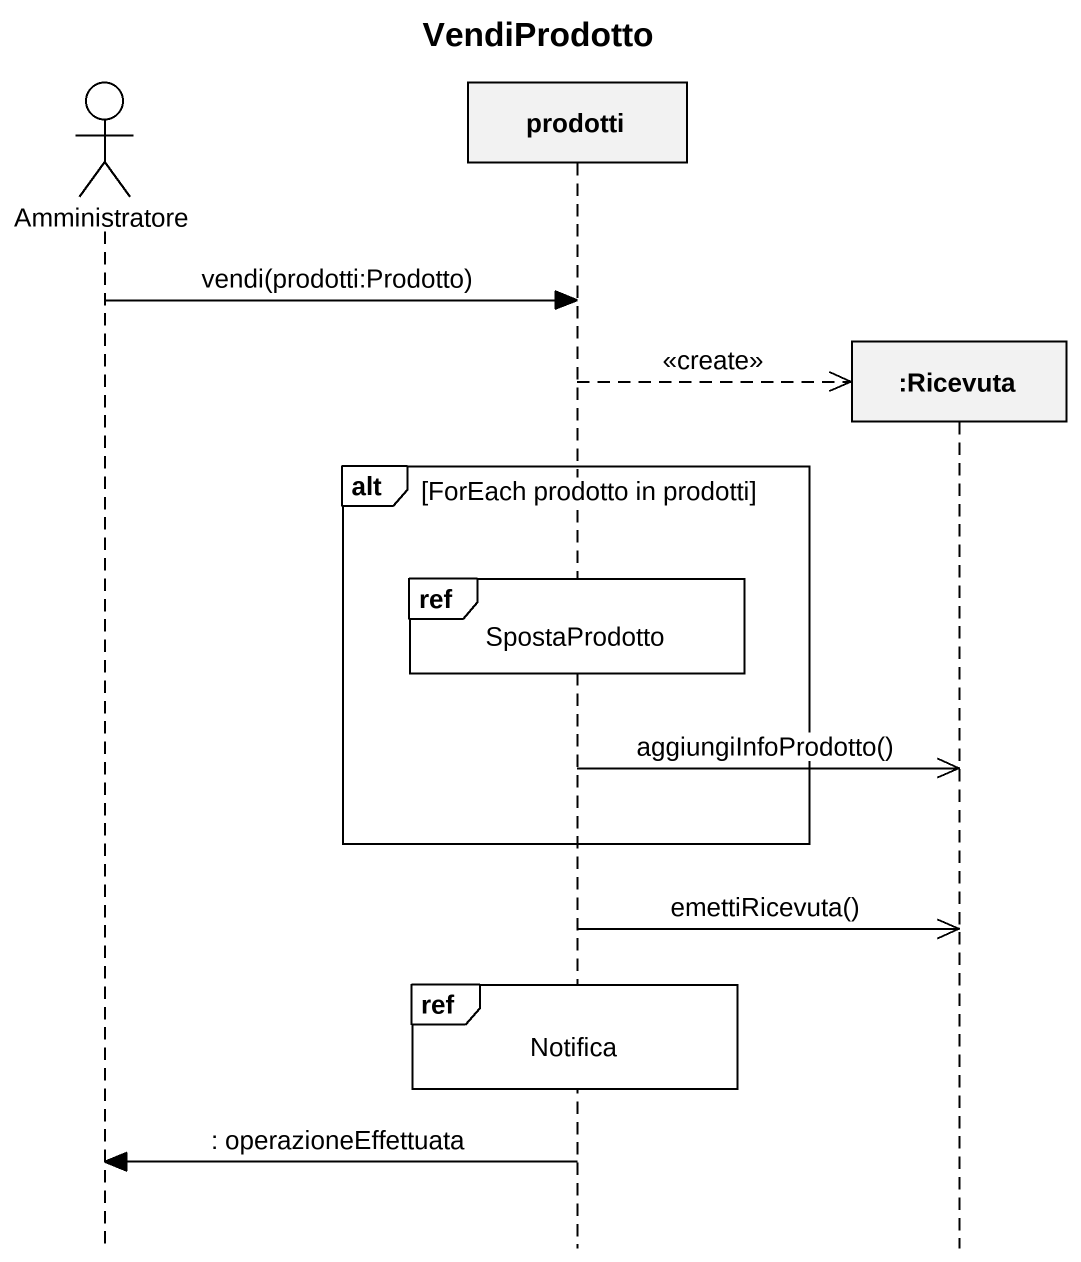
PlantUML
@startuml
title VendiProdotto
hide footbox
actor Amministratore
participant prodotti
participant ":Ricevuta" as Ricevuta

Amministratore -> prodotti : vendi(prodotti:Prodotto)
prodotti -->> Ricevuta ** : <<create>>
alt ForEach prodotto in prodotti
  ref over prodotti : SpostaProdotto
  prodotti ->> Ricevuta : aggiungiInfoProdotto()
end
prodotti ->> Ricevuta : emettiRicevuta()
ref over prodotti : Notifica
prodotti -> Amministratore : : operazioneEffettuata
@enduml
